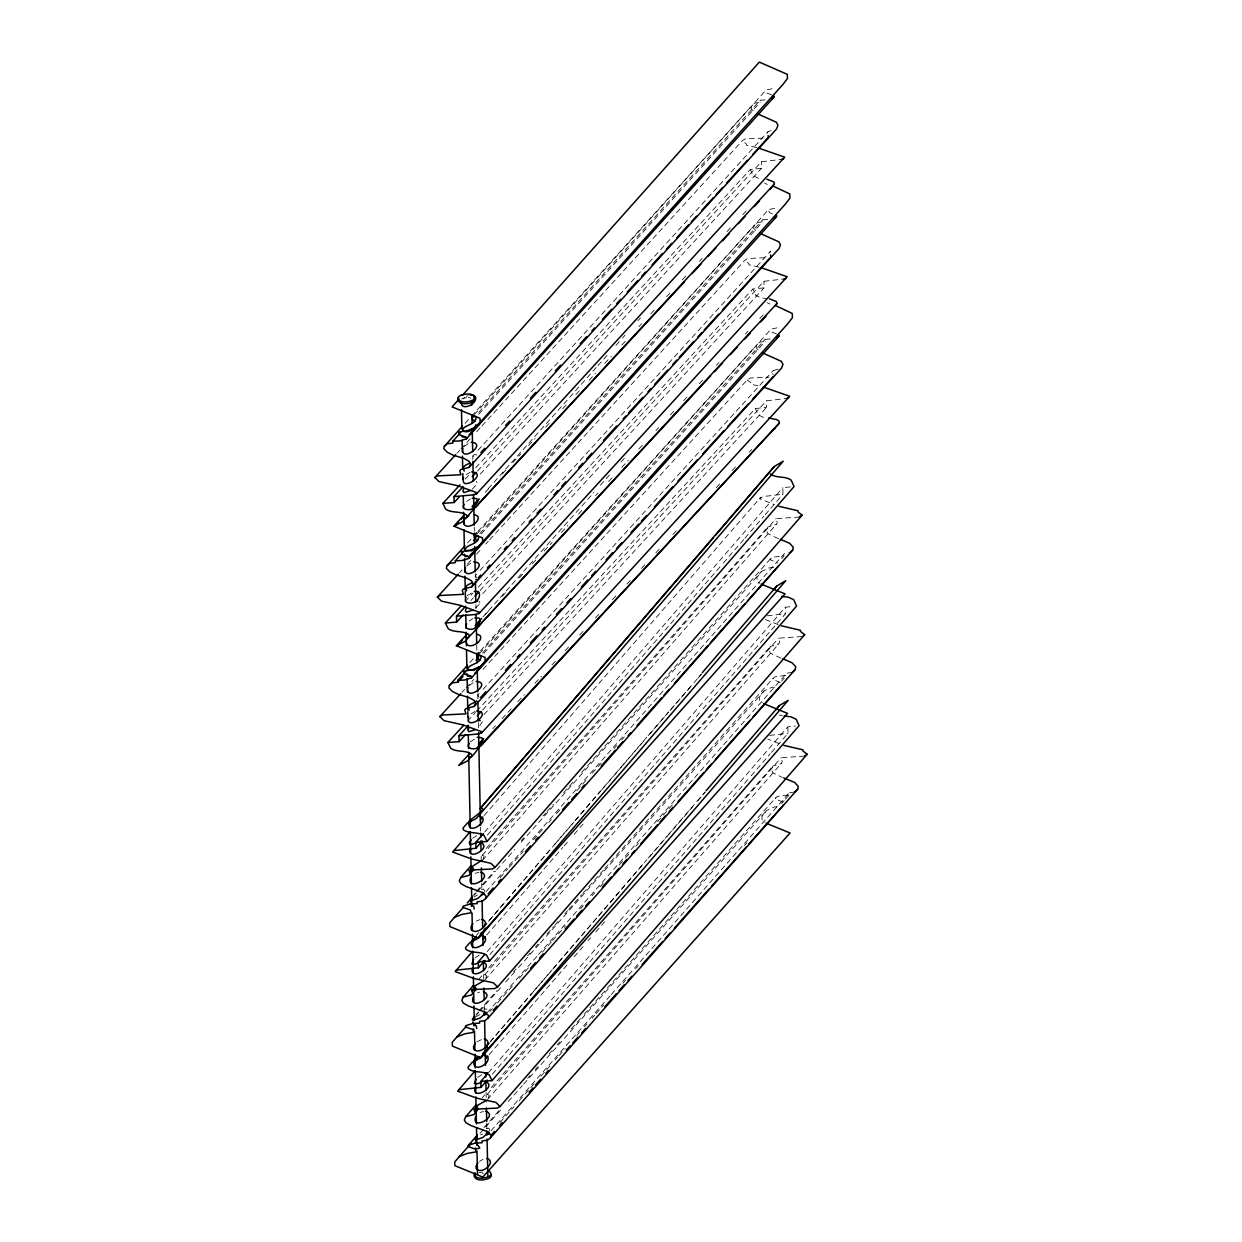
<?xml version="1.0" encoding="UTF-8"?>
<svg xmlns="http://www.w3.org/2000/svg" width="1242" height="1242" viewBox="0 0 1242 1242"><rect width="100%" height="100%" fill="white"/><g stroke="black" fill="none" stroke-linecap="round" stroke-linejoin="round"><path stroke-width="0.75" stroke-dasharray="5 3.75" d="M765.181 99.903L760.135 100.229L760.166 102.248L754.701 103.102L751.658 105.989L751.162 108.737L754.81 112.68M767.696 219.492L762.635 219.818L762.681 221.837L757.216 222.691L754.158 225.563L753.661 228.326L756.099 230.95M770.195 339.019L765.134 339.33L765.181 341.348L759.716 342.202L756.657 345.09L756.176 347.838L758.598 350.461M484.675 891.601L483.837 889.086L481.12 889.536M489.674 1130.701L488.851 1128.186L486.119 1128.652M479.785 603.162L479.723 601.314M482.501 721.602L478.962 726.927M799.46 517.014L776.033 518.644L777.275 522.758L776.234 524.45L767.82 527.012L766.423 530.753L768.006 533.703L778.641 538.78M801.975 636.541L778.548 638.171L779.774 642.285L778.734 643.961L770.319 646.523L768.922 650.28L770.506 653.23L781.156 658.307M804.474 756.114L781.047 757.744L782.289 761.858L781.249 763.551L772.835 766.112L771.437 769.854L773.021 772.819L782.274 777.399M483.247 858.703L484.163 856.188L482.315 855.148L483.2 858.548M485.762 978.215L486.662 975.715L484.815 974.675L485.7 978.059M488.261 1097.804L489.177 1095.289L487.314 1094.264L488.199 1097.649M781.699 558.636L784.261 555.733L772.446 557.254L770.056 559.661L777.554 562.937M792.194 672.388L786.729 673.242L786.76 675.26L774.946 676.781L772.571 679.188L780.054 682.463M794.694 791.977L789.229 792.831L789.275 794.833L777.461 796.355L775.07 798.761L782.553 802.037M767.121 133.204L768.161 131.528L771.53 130.503M769.621 252.794L770.661 251.117L479.241 571.273M778.222 369.091L773.161 370.628L772.12 372.321L773.098 374.556M790.331 486.926L782.833 487.687L782.972 494.254L763.069 496.552L759.7 498.803L773.968 504.392M474.133 454.556L473.202 456.637M476.633 574.13L475.407 575.853L476.54 577.685M479.148 693.657L477.906 695.365L479.055 697.212M773.688 567.547L769.372 567.827L761.548 571.429L756.937 577.468L757.123 581.613L759.856 583.29M774.76 687.152L771.872 687.338L764.047 690.956L759.452 696.979L759.623 701.14L762.355 702.817M777.259 806.741L774.387 806.927L766.562 810.529L761.951 816.568L762.138 820.714L764.855 822.39M479.086 604.466L474.708 608.844M476.198 935.599L478.744 932.649M646.834 737.158L487.811 922.107L505.556 901.521M648.091 735.699L701.59 673.878M506.814 900.062L549.833 850.102M554.895 844.234L573.866 822.188M575.139 820.729L600.429 791.34M601.702 789.865L621.947 766.361M623.205 764.901L644.722 739.922M649.783 734.038L668.755 712.008M670.028 710.533L692.788 684.094M697.849 678.21L701.652 673.816M490.311 1041.681L531.964 993.243M533.222 991.784L552.162 969.769M553.42 968.294L626.62 883.171M627.878 881.696L646.818 859.681M648.076 858.206L667.016 836.192M668.274 834.733L704.866 792.163M490.109 1041.945L644.691 862.445M649.644 856.685L692.772 806.617M697.771 800.811L705.425 791.915M484.69 832.093L782.833 487.687M487.361 835.105L722.068 564.473M723.341 563.014L743.648 539.602M744.905 538.143L763.939 516.191M765.212 514.731L782.972 494.254M487.19 951.62L785.348 607.214L790.952 606.639M489.86 954.632L701.746 710.331M703.003 708.856L770.257 631.324M771.515 629.865L785.472 613.781L785.348 607.214M488.432 1072.669L787.847 726.803L795.33 726.027M492.36 1074.206L749.92 777.244M751.193 775.784L770.226 753.832M771.484 752.373L787.987 733.354L787.847 726.803M484.147 815.559L760.741 497.188M486.647 935.086L562.781 847.463M564.039 846.004L569.115 840.151M574.192 834.313L583.072 824.098M489.146 1054.66L569.084 962.659M574.161 956.821L583.041 946.59M588.118 940.753L590.649 937.834M595.725 931.981L604.606 921.766M482.315 855.148L776.033 518.644M484.815 974.675L778.548 638.171M487.314 1094.264L781.047 757.744M486.196 848.472L767.82 527.012M482.486 860.396L776.234 524.45M478.512 979.627L482.331 975.265M488.696 967.984L770.319 646.523M484.985 979.907L778.734 643.961M482.284 1097.757L484.83 1094.839M491.211 1087.573L772.835 766.112M487.485 1099.496L781.249 763.551M486.01 891.678L784.214 553.73L789.695 552.861M487.237 1012.649L537.149 956.076M538.438 954.632L786.729 673.242M491.025 1130.779L610.055 995.882M611.328 994.438L789.229 792.831M476.323 891.523L494.316 871.17M521.314 840.648L523.876 837.745M543.158 815.932L545.719 813.029M547.008 811.569L553.435 804.304M563.713 792.675L575.294 779.588M581.706 772.322L770.645 558.621M500.138 877.551L507.807 868.857M509.096 867.397L523.177 851.453M533.408 839.856L543.654 828.259M548.762 822.468L551.324 819.565M556.447 813.774L560.282 809.427M576.925 790.58L587.171 778.982M592.279 773.176L601.237 763.038M614.045 748.538L616.606 745.635M621.714 739.844L624.276 736.941M478.822 1011.05L496.816 990.697M513.52 971.803L516.098 968.884M527.664 955.812L530.241 952.893M535.38 947.087L537.941 944.168M546.946 934L553.373 926.734M554.662 925.274L559.8 919.468M564.939 913.646L567.516 910.743M568.789 909.284L581.644 894.752M582.933 893.293L603.503 870.037M604.776 868.577L773.145 678.148M489.845 1011.562L492.391 1008.675M497.514 1002.868L507.761 991.271M509.034 989.827L514.157 984.021M519.28 978.23L529.511 966.633M542.319 952.133L551.277 941.995M552.55 940.536L565.343 926.035M580.713 908.647L583.274 905.744M592.232 895.606L594.794 892.703M599.902 886.897L603.752 882.55M619.106 865.162L624.229 859.355M625.502 857.912L630.625 852.105M635.749 846.314L638.295 843.411M657.499 821.676L667.746 810.079M669.019 808.62L674.142 802.829M781.653 681.051L784.214 678.163M483.899 1127.72L499.331 1110.27M527.602 1078.289L530.163 1075.386M535.318 1069.564L537.879 1066.661M549.445 1053.573L552.022 1050.67M557.161 1044.864L559.738 1041.945M571.304 1028.873L582.871 1015.785M584.144 1014.326L775.66 797.721M500.029 1122.457L514.095 1106.513M519.218 1100.707L529.465 1089.11M530.738 1087.666L534.572 1083.319M540.984 1076.069L549.942 1065.915M555.05 1060.125L557.611 1057.221M558.9 1055.778L565.296 1048.527M576.816 1035.471L579.377 1032.583M584.501 1026.777L587.047 1023.874M592.17 1018.083L594.732 1015.18M596.005 1013.736L603.69 1005.026M622.894 983.291L625.456 980.388M635.687 968.791L638.248 965.888M744.47 845.569L747.032 842.681M781.591 803.543L784.152 800.64M785.425 799.18L789.275 794.833M473.621 895.761L476.198 892.858M477.487 891.414L495.48 871.139M496.753 869.695L514.762 849.419M521.19 842.185L761.548 571.429M476.121 1015.273L478.698 1012.385M479.986 1010.941L500.542 987.763M505.696 981.972L517.262 968.946M518.551 967.502L539.106 944.339M540.394 942.88L764.047 690.956M479.924 1133.418L500.479 1110.239M508.195 1101.561L522.339 1085.632M523.627 1084.188L766.562 810.529M488.168 488.805L596.595 367.12M597.899 365.66L609.512 352.619M615.97 345.385L621.124 339.594M622.413 338.135L625.005 335.247M637.907 320.762L640.499 317.859M482.921 617.01L493.245 605.428M494.549 603.985L593.94 492.422M600.398 485.187L609.434 475.049M621.047 462.008L624.928 457.661M474.397 414.549L766.019 89.998L775.024 88.151M476.912 534.138L768.519 209.588L777.523 207.725M479.412 653.649L771.034 329.099L780.023 327.251M465.067 423.32L470.268 417.576M471.556 416.148L751.658 105.989M478.744 412.468L760.135 100.229M478.791 414.285L760.166 102.248M467.582 542.909L471.463 538.593M477.953 531.421L754.158 225.563M479.955 533.486L762.635 219.818M481.291 533.874L762.681 221.837M470.081 662.421L475.267 656.676M480.452 650.932L756.657 345.09M482.47 652.997L765.134 339.33M483.806 653.385L765.181 341.348M478.03 450.272L768.161 131.528M483.045 689.372L773.161 370.628M457.056 453.175L459.664 450.303M460.968 448.874L470.128 438.845M476.68 431.673L480.592 427.388M481.912 425.944L742.219 140.812L744.936 138.949L764.078 138.064M459.556 572.748L462.179 569.892M467.411 564.163L471.323 559.863M476.555 554.118L480.483 549.833M485.715 544.089L488.339 541.233M489.643 539.804L744.719 260.385L747.436 258.538L766.578 257.637M462.055 692.275L464.679 689.403M465.983 687.975L473.839 679.374M482.983 669.345L747.218 379.912L749.935 378.049L769.077 377.164M477.533 470.966L761.424 161.724L781.327 159.411M470.873 600.523L473.497 597.666M480.033 590.54L763.923 281.297L783.826 279M482.533 710.067L766.423 400.824L786.341 398.511M465.191 479.148L470.454 473.435M475.702 467.737L750.323 169.44L761.548 168.275L761.424 161.724M480.266 474.071L761.548 168.275M465.067 601.594L472.954 593.024M478.217 587.311L752.823 289.013L764.063 287.865L763.923 281.297M482.765 593.66L764.063 287.865M467.582 721.105L475.453 712.551M476.773 711.123L755.322 408.54L766.562 407.376L766.423 400.824M483.961 714.6L766.562 407.376M485.218 492.344L490.481 486.678M502.296 473.916L506.239 469.662M512.822 462.583L520.693 454.075M528.58 445.583L535.162 438.488M545.673 427.155L550.92 421.488M562.75 408.727L566.694 404.488M575.9 394.568L581.147 388.901M589.034 380.394L595.601 373.299M604.807 363.394L611.375 356.299M621.885 344.965L625.828 340.712M638.978 326.537L641.602 323.712M650.792 313.791L654.736 309.537M666.566 296.776L671.829 291.109M682.339 279.776L686.283 275.522M699.417 261.348L702.056 258.522M727.02 231.602L732.283 225.92M742.794 214.587L746.737 210.333M485.094 614.759L490.357 609.092M502.172 596.331L507.435 590.664M519.265 577.918L523.208 573.664M532.399 563.744L537.662 558.077M544.229 550.982L552.116 542.49M561.322 532.57L567.889 525.475M578.399 514.141L583.662 508.475M595.477 495.729L598.116 492.888M608.627 481.554L613.874 475.888M621.761 467.38L628.343 460.301M638.854 448.952L644.101 443.285M655.931 430.539L658.555 427.698M670.385 414.952L674.328 410.698M683.535 400.778L688.782 395.111M699.293 383.762L703.236 379.524M716.386 365.35L719.009 362.509M745.293 334.176L747.917 331.335M759.747 318.589L763.69 314.335M492.857 728.604L495.48 725.778M502.047 718.683L511.254 708.778M517.821 701.683L524.388 694.604M534.914 683.271L541.481 676.176M551.991 664.843L555.935 660.589M565.126 650.668L570.388 645.002M579.595 635.081L584.842 629.415M595.353 618.081L600.616 612.415M612.446 599.653L616.389 595.399M626.899 584.066L630.843 579.812M641.353 568.479L645.297 564.225M655.807 552.892L661.07 547.225M672.885 534.464L676.828 530.21M716.261 487.702L721.509 482.036M732.035 470.702L737.282 465.036M749.112 452.274L751.736 449.449M473.823 894.768L475.562 893.045M476.323 1014.295L478.077 1012.572M470.252 741.924L477.114 737.36M467.194 595.663L474.242 591.456M464.058 446.53L469.212 442.913M466.573 566.104L471.712 562.486M469.072 685.631L474.211 682.013M463.064 398.791L464.555 397.393M472.193 489.27L477.285 483.573L476.447 481.337M472.643 838.366L478.17 834.593M475.143 957.877L480.685 954.104M477.642 1077.466L483.185 1073.693M461.76 399.008L467.085 397.378M466.744 501.364L470.376 498.973M469.243 620.953L472.892 618.547M466.185 474.646L470.128 472.317M471.184 713.762L475.127 711.418M473.87 897.019L477.518 894.97M476.369 1016.546L480.017 1014.481M476.897 1041.805L482.455 1039.15M479.412 1161.394L483.06 1159.314M480.638 1134.94L482.533 1134.07M476.152 921.129L479.955 919.623M466.324 396.276L468.218 395.499M475.158 873.328L478.962 872.288M477.658 992.855L479.552 992.156M480.157 1112.428L483.573 1111.512M483.619 1009.063L487.097 1009.125M479.055 1172.696L482.548 1172.122M767.245 615.815L785.472 613.781M769.761 735.388L787.987 733.354M474.692 454.355L476.912 455.053M482.269 1173.706L483.34 1173.659M767.758 298.623L761.098 297.909L755.71 295.394L752.823 289.013M758.117 385.843L751.488 384.337L751.503 383.204L747.218 379.912M756.642 147.581L746.473 145.236L746.489 144.103L742.219 140.812M759.141 267.17L748.973 264.825L749.004 263.677L744.719 260.385M779.231 714.988L782.476 715.842M771.592 94.842L766.842 93.041L766.019 89.998M772.508 213.826L769.341 212.615L768.519 209.588M776.607 333.943L771.856 332.142L771.034 329.099M778.129 624.555L765.289 619.541M778.982 743.492L767.789 739.13M758.598 178.32L753.211 175.821L750.323 169.44M763.613 417.421L758.225 414.921L755.322 408.54M470.671 398.154L469.973 397.828A4.456 1.816 -1.2 0 0 468.125 397.424M764.591 183.086L767.339 184.499M767.09 302.613L769.838 304.011M472.767 455.612L472.845 459.493M474.273 527.245L474.351 531.11M475.236 573.695L475.329 577.577M475.888 604.683L475.965 608.549M476.742 645.328L476.866 651.134M477.751 693.719L477.875 699.525M478.372 722.766L478.481 728.573M480.561 827.296L480.638 831.177M481.166 856.343L481.291 862.15M481.725 883.435L481.849 889.241M483.635 974.427L483.806 982.174M484.287 1005.399L484.364 1009.265M486.103 1092.51L486.305 1102.182M486.755 1123.482L486.88 1129.288"/><path stroke-width="1.5" d="M461.232 401.973C460.487 411.925 478.077 404.054 475.438 396.71L473.466 395.173L470.128 395.111M463.747 521.547C462.987 531.498 480.576 523.627 477.937 516.284L474.413 514.545M466.247 641.074C465.502 651.025 483.076 643.154 480.437 635.811L476.928 634.057M761.206 584.128L785.068 593.878L477.813 937.989L449.899 926.579L449.728 922.837L454.339 917.481L462.179 914.329L471.184 912.777L470.361 910.044L464.027 907.778L462.878 906.986L463.468 906.07L470.361 903.943L477.099 903.648L477.052 901.832L482.533 901.133L485.591 898.587L792.738 549.989L793.234 547.241L789.586 543.297L780.411 539.276M763.721 703.655L787.568 713.389L480.312 1057.516L452.398 1046.106L452.228 1042.364L456.839 1036.992L464.679 1033.856L473.683 1032.304L472.876 1029.556L466.542 1027.305L465.393 1026.513L465.967 1025.582L472.86 1023.47L479.598 1023.16L479.567 1021.359L485.032 1020.66L488.09 1018.098L795.237 669.516L795.734 666.752L792.086 662.809L782.91 658.788M766.221 823.229L790.067 832.978L482.827 1177.09L454.898 1165.695L454.727 1161.938L459.354 1156.581L467.178 1153.43L476.198 1151.877L475.375 1149.145L469.041 1146.878L467.892 1146.087L468.482 1145.171L475.36 1143.044L482.098 1142.749L482.067 1140.932L487.532 1140.234L490.59 1137.688L797.752 789.089L798.233 786.341L794.585 782.398L783.655 777.88M464.927 589.577L465.843 587.062M467.427 709.104L468.343 706.589M464.43 554.165L465.253 556.68L467.986 556.23M466.93 673.692L467.768 676.207L470.485 675.741M462.474 426.192L444.325 446.297L443.829 448.781L447.477 452.367L453.113 455.193L463.918 458.391L469.026 461.294L470.609 463.965L469.212 467.318L460.782 469.523L459.742 471.028L460.968 474.739L437.526 475.903L434.809 477.533L439.063 481.585L458.065 485.824L477.27 492.826L473.901 494.813L453.982 496.614L454.106 502.529L442.866 503.414L445.738 509.204C451.979 513.443 460.363 510.695 466.48 515.042L466.914 516.812L462.567 521.764L453.672 526.36L464.197 515.011M464.989 545.781L446.825 565.886L446.344 568.355L449.977 571.957L455.612 574.767L466.418 577.965L471.541 580.868L473.109 583.554L471.712 586.907L463.282 589.096L462.241 590.602L463.468 594.328L440.041 595.477L437.324 597.107L441.562 601.159L460.58 605.397L479.769 612.399L476.4 614.386L456.482 616.187L456.606 622.102L445.366 623.003L448.253 628.778C454.479 633.016 462.862 630.268 468.979 634.631L469.414 636.385L465.082 641.338L456.187 645.933L466.697 634.6M467.489 665.293L449.34 685.398L448.843 687.882L452.476 691.468L458.112 694.294L468.917 697.492L474.04 700.395L475.624 703.065L474.211 706.434L465.797 708.623L464.741 710.129L465.983 713.855L442.54 715.004L439.823 716.634L444.077 720.686L463.08 724.924L482.269 731.926L478.9 733.913L458.981 735.714L459.105 741.629L447.865 742.514L450.753 748.305C456.994 752.543 465.377 749.795 471.479 754.142L471.929 755.912L467.582 760.865L458.686 765.46L469.197 754.111M485.591 898.587L486.088 896.103L482.439 892.517L465.998 886.493L460.875 883.59L459.307 880.92L460.704 877.551L470.904 865.922M488.09 1018.098L488.587 1015.63L484.939 1012.028L468.498 1006.02L463.39 1003.117L461.807 1000.431L463.219 997.078L473.404 985.449M490.59 1137.688L491.087 1135.204L487.454 1131.617L471.013 1125.594L465.89 1122.69L464.306 1120.02L465.719 1116.667L475.919 1105.023M476.323 426.705L469.15 434.747M474.894 1109.277L474.956 1110.86L476.897 1110.938L478.387 1108.64M463.654 517.572L463.716 518.675L465.859 518.069L477.953 504.454L475.795 506.814M466.169 637.146C465.502 643.154 489.985 613.734 476.773 627.226M468.669 756.673C472.457 759.607 478.589 746.023 482.734 743.803L779.402 423.056L778.967 421.1L776.793 419.61L768.596 417.964M470.765 877.349C465.502 892.439 494.44 876.945 480.747 872.148M473.264 996.86C468.017 1011.951 496.94 996.457 483.262 991.675M475.779 1116.449C470.516 1131.54 499.439 1116.046 485.762 1111.248M470.159 848.038C465.595 862.879 493.726 847.075 480.126 842.418M472.659 967.549C468.094 982.406 496.226 966.602 482.626 961.945M475.158 1087.138C470.594 1101.98 498.725 1086.176 485.141 1081.518M476.043 424.655C474.196 429.453 467.908 433.474 462.94 431.052C461.543 424.857 476.105 425.602 476.136 417.343L475.096 416.349L471.805 417.436L472.829 419.951L475.189 420.852M470.547 901.537L472.379 898.432M473.047 1021.064L474.879 1017.959M475.562 1140.637L477.378 1137.532M462.924 448.052C459.54 464.027 488.448 443.394 471.153 442.292M465.44 567.625C462.04 583.616 490.947 562.968 473.652 561.865M467.939 687.152C464.555 703.127 493.462 682.495 476.152 681.392M463.545 477.596C459.571 493.369 489.146 473.357 471.727 471.882M466.06 597.185C462.21 605.009 473.823 603.674 477.766 600.88M468.56 716.696C464.57 732.47 494.145 712.458 476.742 710.983M464.104 504.314C460.534 509.577 468.529 510.633 471.867 509.003L477.891 501.349L476.819 498.647L472.286 498.197M466.619 623.888C463.033 629.151 471.028 630.222 474.366 628.592L480.39 620.922L479.319 618.221L474.786 617.786M469.119 743.415C465.533 748.678 473.544 749.733 476.866 748.103L482.89 740.449L481.818 737.748L477.285 737.298M463.778 488.743L462.878 491.258L463.918 492.577L470.314 490.559M466.293 608.316L465.377 610.847L466.418 612.166L472.814 610.133M468.793 727.843L467.877 730.358L468.933 731.678L475.313 729.659M444.325 446.297L447.384 443.751L452.849 443.052L452.818 441.236L459.556 440.941L466.449 438.814L773.75 97.342L774.325 96.317L773.176 95.448M446.825 565.886L449.883 563.325L455.364 562.626L455.317 560.825L462.071 560.515L468.948 558.403L776.25 216.931L776.84 215.891L775.691 215.021M449.34 685.398L452.398 682.852L457.863 682.153L457.832 680.337L464.57 680.042L471.448 677.915L778.75 336.458L779.339 335.418L778.191 334.548M466.449 438.814L467.023 437.898L465.874 437.106L459.556 434.84L458.733 432.092L467.737 430.555L475.577 427.403L782.848 84.534L787.459 78.51L787.273 74.349L759.328 62.1L462.428 395.298M468.948 558.403L469.538 557.472L468.389 556.68L462.055 554.429L461.232 551.681L470.237 550.128L478.077 546.992L785.348 204.123L789.959 198.099L789.772 193.938L774.216 186.626M471.448 677.915L472.038 676.999L470.889 676.207L464.555 673.94L463.732 671.208L472.752 669.655L480.576 666.504L787.847 323.634L792.458 317.61L792.272 313.45L776.716 306.137M476.229 494.269L784.68 157.16L758.412 148M478.729 613.843L787.195 276.749L760.911 267.589M481.228 733.37L789.695 396.26L763.411 387.1M485.436 928.147L483.588 930.6M487.935 1047.72L482.859 1053.418M478.605 547.023L469.755 555.422M481.104 666.55L474.708 673.459M470.19 831.628L452.647 852.059L471.851 859.06L490.854 863.299L495.108 867.351L802.177 515.166L797.907 511.875L797.923 510.726L778.905 506.301M472.69 951.155L455.162 971.586L474.351 978.587L493.353 982.826L497.607 986.878L804.676 634.678L800.407 631.402L800.422 630.253L781.42 625.813M475.189 1070.728L457.661 1091.159L476.85 1098.161L495.853 1102.399L500.107 1106.451L807.191 754.267L802.906 750.975L802.922 749.826L783.919 745.402M472.907 923.691L471.075 926.811L471.153 929.482C476.726 936.546 492.453 922.201 481.741 919.422M475.407 1043.218L473.575 1046.338L473.668 1049.009C479.241 1056.057 494.953 1041.712 484.24 1038.949M477.906 1162.791L476.09 1165.912L476.167 1168.582C481.741 1175.646 497.468 1161.301 486.755 1158.522M471.37 906.349L472.503 904.89M483.976 892.951L477.704 898.509L471.308 900.543L470.33 899.177L472.333 896.367M473.885 1025.876L475.018 1024.417M486.476 1012.463L480.204 1018.021L473.807 1020.055L472.829 1018.704L474.832 1015.878M488.975 1132.052L482.703 1137.61L476.307 1139.644L475.344 1138.293L477.347 1135.467M770.071 189.514L774.403 183.956L773.952 182L766.919 179.221M774.744 306.324L776.902 303.545L776.467 301.589L769.419 298.81M479.288 746.752L779.402 423.056M453.687 850.615L475.934 848.27L475.81 842.355L487.05 841.471L484.178 835.68C477.937 831.441 469.554 834.189 463.437 829.842L463.002 828.072L467.349 823.12L476.229 818.525L783.205 461.217L774.325 466.464L715.547 535.24M773.58 590.152L776.824 585.976L785.705 580.744L478.744 938.052L469.849 942.647L465.502 947.599L465.936 949.354C472.053 953.716 480.437 950.968 486.678 955.207L489.565 960.982L478.31 961.882L478.434 967.797L456.202 970.142M776.079 709.725L779.339 705.565L788.22 700.317L481.244 1057.625L472.348 1062.221L468.001 1067.173L468.451 1068.943C474.553 1073.29 482.936 1070.542 489.177 1074.78L492.065 1080.571L480.825 1081.456L480.949 1087.371L458.702 1089.715M471.153 839.856L469.305 842.604L470.144 844.855L477.425 842.402M473.652 959.383L471.882 963.963L475.36 964.134L479.039 962.503M476.152 1078.956L474.382 1083.552L477.875 1083.707L481.539 1082.077M471.727 867.506L469.957 871.76M474.227 987.033L472.457 991.271M475.593 1108.035L476.742 1106.606M482.703 743.865L480.964 745.852M475.577 427.403L480.188 422.047L480.017 418.29L452.104 406.895L458.546 399.645M478.077 546.992L482.703 541.621L482.517 537.879L454.603 526.468L458.469 522.121M480.576 666.504L485.203 661.148L485.032 657.391L457.103 645.995L462.272 640.189M480.266 808.449L774.325 466.464M480.033 808.728L713.063 538.128M484.023 926.516L486.553 923.567M702.367 672.574L776.824 585.976M485.265 1047.565L489.053 1043.156M706.139 790.688L779.339 705.565M475.81 842.355L483.417 833.568M475.934 848.27L482.284 840.958M487.05 841.471L794.073 486.538L791.185 480.157C785.053 475.577 776.421 478.667 770.444 473.963M478.31 961.882L484.659 954.555M478.434 967.797L484.784 960.47M489.565 960.982L796.572 606.065L793.685 599.669L788.297 597.169L781.637 596.455M480.825 1081.456L487.159 1074.128M480.949 1087.371L487.283 1080.059M492.065 1080.571L799.087 725.638L796.184 719.258L790.797 716.758L784.152 716.029M480.343 819.937L482.874 817.019M482.843 939.464L485.374 936.546M485.343 1059.053L487.889 1056.119M468.482 1145.171L477.471 1134.986M454.339 917.481L463.344 907.343M467.194 902.996L469.771 900.108M488.122 893.774L493.26 887.968M498.399 882.162L500.961 879.258M525.366 851.702L530.505 845.911M535.644 840.104L538.205 837.201M562.61 809.644L569.038 802.394M571.599 799.491L576.738 793.685M581.877 787.894L584.439 784.991M601.144 766.128L615.271 750.168M617.833 747.28L622.972 741.474M628.11 735.668L630.672 732.764M637.099 725.514L661.505 697.957M664.066 695.054L669.205 689.263M674.344 683.457L707.738 645.747M710.3 642.844L744.983 603.69M747.544 600.786L778.377 565.979M456.839 1036.992L465.843 1026.855M472.27 1019.62L474.848 1016.732M493.183 1010.383L497.048 1006.036M530.443 968.325L535.566 962.519M539.432 958.172L543.282 953.825M565.11 929.171L574.099 919.018M576.676 916.115L581.815 910.308M585.665 905.961L589.515 901.599M602.354 887.098L611.343 876.945M613.921 874.042L619.059 868.251M622.91 863.889L626.76 859.542M631.899 853.735L634.46 850.848M640.888 843.582L657.577 824.735M660.154 821.831L665.293 816.025M669.143 811.678L672.993 807.331M678.132 801.525L703.826 772.524M706.388 769.621L711.526 763.814M715.376 759.467L750.059 720.298M752.621 717.41L780.876 685.491M459.354 1156.581L470.92 1143.54M474.77 1139.209L477.347 1136.306M491.848 1134.319L494.409 1131.415M499.548 1125.609L502.11 1122.721M529.092 1092.261L532.942 1087.899M535.504 1085.011L540.643 1079.205M545.781 1073.399L548.359 1070.495M566.336 1050.189L570.187 1045.842M572.748 1042.938L577.887 1037.148M581.737 1032.785L585.603 1028.438M604.87 1006.688L616.42 993.631M618.997 990.728L624.121 984.922M627.986 980.575L631.836 976.228M642.114 964.615L662.654 941.42M665.231 938.517L670.37 932.711M674.22 928.364L708.887 889.194M711.464 886.291L746.132 847.137M748.709 844.234L783.376 805.08M461.061 519.234L463.639 516.33M472.674 506.193L479.133 498.942M475.174 625.704L481.632 618.469M471.184 821.148L468.824 823.803C468.638 836.114 491.816 819.068 479.583 816.553M473.683 940.675L471.323 943.315C471.215 953.546 489.596 943.299 484.83 936.763L482.098 936.064M476.338 1057.827L473.652 1060.839L479.086 1056.476M476.198 1060.249L473.839 1062.904C473.714 1073.135 492.111 1062.888 487.345 1056.337L484.597 1055.653M452.818 441.236L460.596 432.604M474.056 535.721L476.664 532.849M455.317 560.825L463.111 552.178M473.481 540.674L476.074 537.802M476.571 655.248L479.164 652.376M457.832 680.337L465.61 671.705M475.981 660.201L478.574 657.313M457.863 682.153L463.049 676.393M468.964 821.381C469.212 820.031 488.836 807.89 480.732 808.107M471.479 940.893L476.586 936.887M469.212 467.318L776.576 128.966L777.973 125.225L776.39 122.259L757.62 113.829M471.712 586.907L779.076 248.54L780.473 244.798L778.889 241.848L760.135 233.418M474.211 706.434L781.575 368.067L782.972 364.325L781.389 361.36L762.635 352.93M480.871 452.6L484.784 448.3M505.696 425.369L509.608 421.069M530.52 398.139L535.752 392.41M555.345 370.923L560.577 365.179M580.185 343.692L586.721 336.52M591.937 330.791L594.561 327.919M602.401 319.334L611.545 309.289M616.762 303.56L620.69 299.26M627.226 292.103L637.674 280.63M641.602 276.329L645.514 272.029M652.05 264.872L662.514 253.415M666.426 249.114L671.658 243.37M676.874 237.641L688.642 224.74M691.251 221.883L696.483 216.155M701.714 210.41L713.467 197.525M716.091 194.652L722.611 187.48M726.539 183.195L747.451 160.265M752.668 154.52L768.348 137.334L768.099 135.456M478.139 577.918L480.763 575.046M487.283 567.889L489.907 565.017M504.283 549.259L506.891 546.387M512.123 540.658L514.731 537.786M529.108 522.028L531.716 519.156M536.948 513.427L540.86 509.127M553.932 494.797L557.86 490.497M561.772 486.196L565.7 481.896M578.756 467.566L582.684 463.266M586.612 458.966L591.829 453.237M603.596 440.336L616.653 426.006M623.189 418.849L625.813 415.977M628.421 413.12L642.797 397.347M648.029 391.618L650.637 388.746M654.55 384.446L667.622 370.116M672.853 364.387L676.766 360.087M679.39 357.23L693.766 341.457M697.678 337.156L701.606 332.856M704.214 329.999L718.59 314.226M722.502 309.941L769.559 258.352M480.638 697.43L485.87 691.701M505.478 670.214L510.695 664.47M517.231 657.313L519.855 654.441M530.303 642.983L536.839 635.811M542.071 630.082L544.679 627.21M556.432 614.324L561.663 608.58M566.895 602.851L570.808 598.551M581.272 587.093L587.808 579.921M591.72 575.62L595.648 571.32M606.096 559.863L612.632 552.69M616.544 548.405L621.776 542.661M630.92 532.632L638.761 524.031M641.384 521.174L646.601 515.43M654.441 506.845L672.745 486.771M677.977 481.042L697.569 459.556M702.801 453.811L723.713 430.881M727.626 426.596L748.538 403.666M752.45 399.365L773.362 376.435M434.809 477.533L455.736 454.603M437.324 597.107L458.251 574.192M439.823 716.634L460.751 693.704M453.982 496.614L463.142 486.631M472.302 476.664L476.214 472.379M456.482 616.187L465.641 606.22M474.801 596.238L478.729 591.968M458.981 735.714L468.141 725.732M477.301 715.765L481.228 711.495M442.866 503.414L459.944 484.861M454.106 502.529L459.338 496.831M445.366 623.003L461.124 605.863M456.606 622.102L463.142 614.992M447.865 742.514L463.639 725.39M459.105 741.629L465.657 734.519M472.084 506.519L478.651 499.424M477.627 504.811L774.403 183.956M475.965 506.752L684.342 281.981M692.26 273.442L701.482 263.49M708.08 256.38L715.997 247.841M722.596 240.731L729.178 233.62M738.416 223.653L745.014 216.543M754.236 206.591L759.514 200.894M475.903 624.679L479.831 620.426M480.126 624.384L776.902 303.545M478.465 626.325L710.672 375.829M714.538 371.684L722.565 363.006M730.374 354.622L737.049 347.403M744.874 338.973L750.199 333.213M760.709 321.895L765.988 316.182M478.403 744.206L483.65 738.524M802.177 515.166L799.46 517.014M803.155 636.215L804.676 634.678M807.191 754.267L804.474 756.114M482.113 860.163L472.255 866.419L473.699 869.912L471.898 871.837M480.359 933.829L482.098 932.183M476.726 547.334L471.572 550.796L465.44 550.625C464.042 544.446 478.605 545.176 478.636 536.917L477.596 535.939L474.32 537.01L475.344 539.525L477.689 540.425M479.226 666.845L474.071 670.323L467.939 670.152C466.542 663.958 481.104 664.703 481.135 656.444L480.095 655.45L476.819 656.537L477.844 659.052L480.188 659.952M789.695 552.861L792.738 549.989M792.194 672.388L795.237 669.516M794.694 791.977L797.752 789.089M495.108 867.351L492.375 868.981L468.948 870.13L470.175 873.856L469.134 875.362L460.704 877.551M497.607 986.878L494.89 988.508L471.448 989.657L472.674 993.383L471.634 994.889L463.219 997.078M500.107 1106.451L497.39 1108.081L473.947 1109.23L475.189 1112.956L474.133 1114.462L465.719 1116.667M483.122 981.164L474.77 985.946L476.198 989.439L474.397 991.364M485.638 1100.754L477.27 1105.52L477.549 1107.181M771.95 98.723L773.75 97.342M774.449 218.297L776.25 216.931M776.949 337.824L778.75 336.458M476.633 700.814C473.621 704.105 465.44 704.074 469.29 710.129L467.722 709.943M474.553 601.858C480.219 600.305 482.175 589.81 474.242 591.456M467.07 516.982L468.824 515.865M469.74 463.095C466.293 465.051 461.061 466.029 464.275 471.028M472.239 582.684C468.793 584.64 463.561 585.619 466.79 590.618L465.967 590.695M485.746 1047.208L487.128 1046.649M772.571 429.98L775.07 428.614M474.211 909.051L473.761 906.241L471.401 905.34L470.345 903.012M476.711 1028.578L476.26 1025.752L473.916 1024.852L472.845 1022.539M477.689 1148.741L479.785 1147.856L475.344 1142.112M475.779 579.703L476.835 579.346M465.471 436.641L462.754 437.091L461.713 435.725M781.327 159.411L783.655 158.79M783.826 279L786.155 278.363M786.341 398.511L788.654 397.89M484.954 1072.964L487.687 1072.715M478.729 720.686L480.266 720.391M481.213 894.333L482.765 894.628M483.712 1013.86L486.15 1014.667M486.227 1133.434L488.665 1134.241M474.009 1029.354L473.171 1028.981M476.509 1148.928L475.469 1147.95M487.594 1170.756L490.031 1171.796L491.227 1174.063A11.007 4.502 -1.2 0 1 489.146 1176.391C484.846 1178.41 476.028 1179.916 474.087 1174.373A11.007 4.502 -1.2 0 1 475.127 1172.774M473.807 397.3L475.003 399.567A11.007 4.502 -1.2 0 1 472.923 401.896C468.622 403.914 459.804 405.42 457.863 399.877A11.007 4.502 -1.2 0 1 458.903 398.278M770.599 255.029L770.863 256.908M491.227 1175.041L491.258 1175.848A11.007 4.502 -1.2 0 1 489.193 1178.161C484.877 1180.195 476.059 1181.701 474.133 1176.158A11.007 4.502 -1.2 0 1 475.174 1174.559M471.634 401.414L471.712 405.28M471.913 414.968L472.084 422.699M472.208 428.521L472.69 451.746M472.892 461.419L473.295 480.778M473.575 494.332L474.227 525.304M474.397 533.051L474.599 542.723M474.677 546.604L475.205 571.77M475.407 581.442L475.81 600.802M476.09 614.355L476.695 643.387M476.912 653.075L477.114 662.747M477.27 670.494L477.72 691.794M477.922 701.466L478.325 720.826M478.574 732.438L480.514 825.356M480.67 833.103L480.763 836.984M480.84 840.85L481.042 850.522M481.399 867.956L481.694 881.509M482.098 900.854L482.657 927.96M482.75 931.842L483.029 945.379M483.355 960.873L483.557 970.545M483.914 987.98L484.163 999.593M484.411 1011.205L484.489 1015.071M484.613 1020.877L485.544 1065.403M485.7 1073.15L485.793 1077.016M485.87 1080.897L486.072 1090.569M486.429 1107.988L486.724 1121.542M486.926 1131.229L487.004 1135.095M487.081 1138.976L487.858 1175.755M461.481 409.658L461.884 429.002M462.133 440.631L462.366 452.243M462.459 456.109L462.692 467.722M462.816 473.528L462.94 479.334M463.297 496.769L463.545 508.382M463.623 512.247L463.871 523.86M463.996 529.666L464.399 549.026M464.601 558.714L464.881 572.267M464.958 576.133L465.207 587.745M465.284 591.627L465.408 597.433M465.781 614.852L466.06 628.405M466.138 632.271L466.418 645.824M466.511 649.69L466.914 669.05M467.116 678.737L467.396 692.291M467.473 696.157L467.722 707.769M467.799 711.65L467.923 717.457M468.094 725.188L468.172 729.07M468.296 734.876L468.576 748.429M468.653 752.295L470.237 827.793M470.314 831.659L470.765 852.959M470.842 856.825L471.417 883.931M471.494 887.813L471.851 905.232M472.022 912.979L472.379 930.398M472.472 934.263L472.752 947.817M472.829 951.683L473.28 972.983M473.357 976.849L473.606 988.477M473.683 992.342L473.885 1002.015M473.963 1005.896L474.258 1019.449M474.491 1031.062L474.894 1050.421M474.987 1054.287L475.267 1067.841M475.344 1071.706L475.795 1093.007M475.872 1096.872L476.447 1123.979M476.524 1127.845L476.881 1145.279M477.006 1151.086L477.502 1174.311M461.217 395.142L459.897 395.779A11.007 4.502 -1.2 0 0 457.832 398.108C459.757 403.65 468.576 402.144 472.892 400.11A11.007 4.502 -1.2 0 0 474.972 397.782C473.373 392.565 465.346 393.838 461.217 395.142"/></g></svg>
